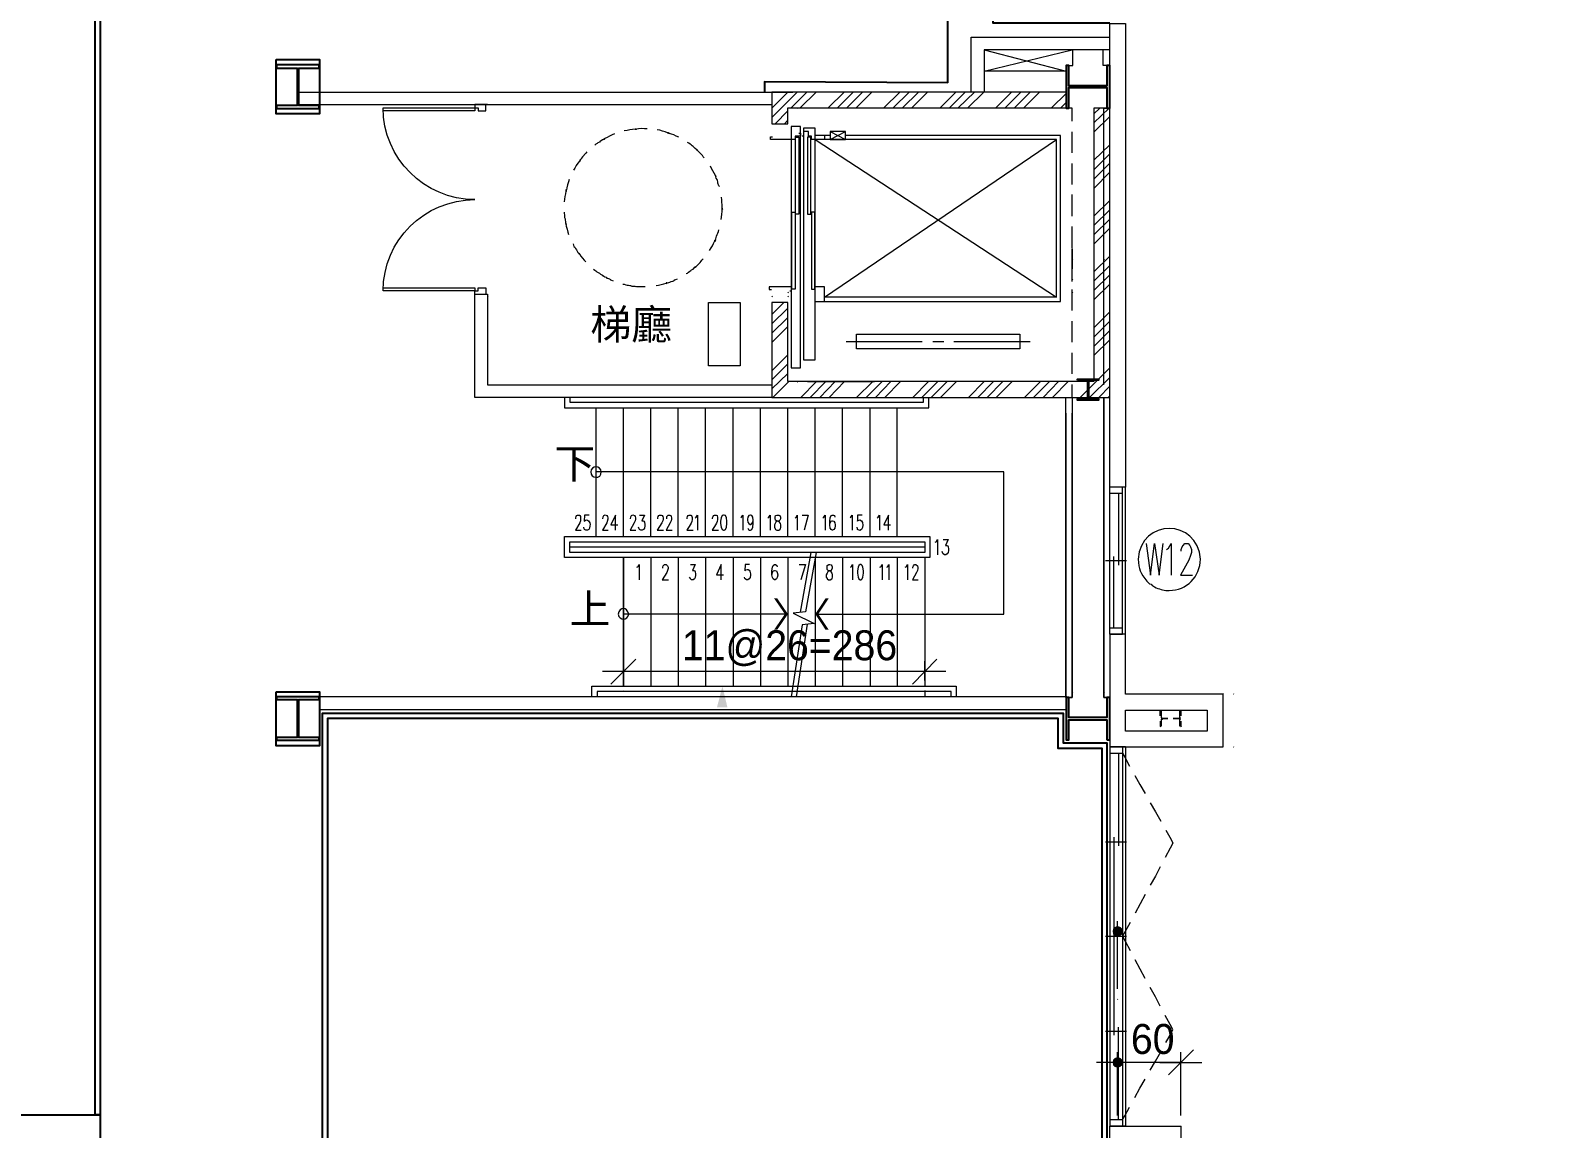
# Model space of a CAD drawing. Header units: millimetres. Extents: x 0 to 31017, y 0 to 21335.
# Drawn here: x 28636 to 30078, y 4123 to 5166 of the extents above; entities that cross this region are included whole.
import ezdxf
from ezdxf import colors
from ezdxf.entities.mleader import LeaderData, LeaderLine
from ezdxf.enums import TextEntityAlignment as Align
from ezdxf.math import Vec2, Vec3

# ---------------------------------------------------------------- set-up
doc = ezdxf.new("R2010")
doc.units = ezdxf.units.MM
for name, color, linetype in [('PDF_單色填滿', 7, 'Continuous'), ('PDF_幾何圖形', 7, 'Continuous'), ('PDF_文字', 7, 'Continuous')]:
    doc.layers.add(name, color=color, linetype=linetype)
doc.styles.add('PDF PMingLiU', font='')
doc.styles.get("Standard").update_dxf_attribs({"font": 'arial.ttf'})
doc.styles.get('PDF PMingLiU').set_extended_font_data('PMingLiU')

# ---------------------------------------------------------------- blocks, each defined once
blk = doc.blocks.new('3F庫板圖灰底')
at = {"color": 8}
for points in [[(102941.2, -9024.4), (102946.2, -9024.4), (102946.2, -10564.9), (102941.2, -10564.9)], [(103157.2, -11405.8), (103157.2, -10812.4), (103157.2, -10812.4), (103157.2, -10764.9), (103157.2, -10764.9), (103157.2, -10212.2), (103157.2, -10212.2), (103157.2, -10183.4), (103860.2, -10183.4), (103860.2, -10211.8), (103901.7, -10211.8), (103901.7, -10765.4), (103860.2, -10765.4), (103860.2, -10812), (103901.7, -10812), (103901.7, -11365.1), (103860.2, -11365.1), (103860.2, -11405.8)], [(103162.2, -11400.8), (103162.2, -10817.4), (103162.2, -10817.4), (103162.2, -10759.9), (103162.2, -10759.9), (103162.2, -10217.2), (103162.2, -10217.2), (103162.2, -10188.4), (103855.2, -10188.4), (103855.2, -10216.8), (103896.7, -10216.8), (103896.7, -10760.4), (103855.2, -10760.4), (103855.2, -10817), (103896.7, -10817), (103896.7, -11360.1), (103855.2, -11360.1), (103855.2, -11400.8)], [(101825.8, -10564.9), (102946.2, -10564.9), (102946.2, -11081.4), (101825.8, -11081.4)]]:
    blk.add_lwpolyline(points, close=True, dxfattribs=at)
blk = doc.blocks.new('3F建築底圖')
at = {"color": 1}
for points in [[(2871.8, -1731.4), (2871.8, -1652.4), (2914.8, -1652.3), (2914.8, -1674.3), (3025.8, -1674.3)], [(2871.8, -1731.4), (2697.8, -1730.4), (2697.8, -1740.3)]]:
    blk.add_lwpolyline(points, dxfattribs=at)
for points in [[(2234.6, -1709.4), (2275.6, -1709.4), (2275.6, -1760.9), (2234.6, -1760.9)], [(2234.6, -2309.6), (2275.6, -2309.6), (2275.6, -2361.1), (2234.6, -2361.1)]]:
    blk.add_lwpolyline(points, close=True)
at = {"layer": 'PDF_單色填滿', "lineweight": 13, "transparency": 33554559}
for points in [[(2710.1, -2221.1), (2707.1, -2221.1), (2720.2, -2235.9), (2717.3, -2235.9)], [(2755.8, -2221.1), (2758.8, -2221.1), (2746.1, -2235.9), (2749, -2235.9)], [(2720.2, -2235.9), (2717.3, -2235.9), (2710.1, -2250.7), (2707.1, -2250.7)], [(2746.1, -2235.9), (2749, -2235.9), (2755.8, -2250.7), (2758.8, -2250.7)]]:
    blk.add_solid(points, dxfattribs=at)
at = {"layer": 'PDF_單色填滿', "lineweight": 9, "transparency": 33554559}
for points in [[(2662.7, -2324.3), (2658, -2304.4), (2652.9, -2324.3)], [(3028.8, -2534.7), (3028.4, -2537.2), (3033, -2537.2)], [(3028.4, -2537.2), (3028.8, -2539.8), (3033, -2537.2)], [(3030.5, -2533), (3028.8, -2534.7), (3033, -2537.2)], [(3028.8, -2539.8), (3030.5, -2541.5), (3033, -2537.2)], [(3033, -2532.1), (3030.5, -2533), (3033, -2537.2)], [(3030.5, -2541.5), (3033, -2542.3), (3033, -2537.2)], [(3035.6, -2533), (3033, -2532.1), (3033, -2537.2)], [(3037.7, -2534.7), (3035.6, -2533), (3033, -2537.2)], [(3038.1, -2537.2), (3037.7, -2534.7), (3033, -2537.2)], [(3033, -2542.3), (3035.6, -2541.5), (3033, -2537.2)], [(3035.6, -2541.5), (3037.7, -2539.8), (3033, -2537.2)], [(3037.7, -2539.8), (3038.1, -2537.2), (3033, -2537.2)], [(3028.8, -2659.1), (3028.4, -2661.7), (3033, -2661.7)], [(3028.4, -2661.7), (3028.8, -2664.2), (3033, -2661.7)], [(3030.5, -2657.4), (3028.8, -2659.1), (3033, -2661.7)], [(3028.8, -2664.2), (3030.5, -2665.9), (3033, -2661.7)], [(3033, -2656.6), (3030.5, -2657.4), (3033, -2661.7)], [(3030.5, -2665.9), (3033, -2666.7), (3033, -2661.7)], [(3035.6, -2657.4), (3033, -2656.6), (3033, -2661.7)], [(3037.7, -2659.1), (3035.6, -2657.4), (3033, -2661.7)], [(3038.1, -2661.7), (3037.7, -2659.1), (3033, -2661.7)], [(3033, -2666.7), (3035.6, -2665.9), (3033, -2661.7)], [(3035.6, -2665.9), (3037.7, -2664.2), (3033, -2661.7)], [(3037.7, -2664.2), (3038.1, -2661.7), (3033, -2661.7)]]:
    blk.add_solid(points, dxfattribs=at)
at = {"layer": 'PDF_幾何圖形', "lineweight": 20}
for points in [[(3040.6, -1675.1), (3040.6, -2115.3), (3025.8, -2115.3), (3025.8, -1675.1)], [(2705, -1770.3), (2720.2, -1770.3), (2720.2, -1755.1), (2984.3, -1755.1), (2984.3, -1740.3), (2705, -1740.3)], [(2705, -1940), (2705, -2030.2), (3025.8, -2030.2), (3025.8, -1755.5), (3010.6, -1755.5), (3010.6, -2014.9), (2720.2, -2014.9), (2720.2, -1940)], [(3025.8, -2722.2), (3093.1, -2722.2), (3093.1, -2751.8), (3040.6, -2751.8), (3040.6, -3004.9), (3093.1, -3004.9), (3093.1, -3035), (3025.8, -3035)]]:
    blk.add_lwpolyline(points, close=True, dxfattribs=at)
for points in [[(2894.2, -1740.3), (2894.2, -1688.2), (3025.8, -1688.2)], [(3025.8, -1700.1), (2906.5, -1700.1), (2906.5, -1740.3)], [(2255.9, -1740.3), (2724.9, -1740.3)], [(2255.9, -1752.1), (2705, -1752.1)], [(2435, -1752.1), (2423.1, -1752.1)], [(3010.6, -2014.9), (2720.2, -2014.9), (2720.2, -1940), (2705, -1940), (2705, -2030.2), (2423.1, -2030.2), (2423.1, -1932), (2435, -1932), (2435, -2018.3), (2705, -2018.3)], [(3025.8, -2254.9), (3025.8, -2362), (3133.3, -2362), (3133.3, -2312.1), (3040.6, -2312.1), (3040.6, -2254.9), (3025.8, -2254.9), (3037.7, -2254.9)], [(2984.8, -2314.6), (2275.4, -2314.6), (2275.4, -2326.5), (2984.3, -2326.5)], [(3040.6, -2362), (3025.8, -2362)], [(3040.6, -2722.2), (3025.8, -2722.2)]]:
    blk.add_lwpolyline(points, dxfattribs=at)
at = {"layer": 'PDF_幾何圖形', "lineweight": 0}
for points in [[(2906.5, -1700.1), (2984.3, -1720.4)], [(2906.5, -1720.4), (2989.8, -1700.1)], [(2705, -1755.5), (2720.2, -1740.3)], [(2705, -1764.4), (2729.1, -1740.3)], [(2723.2, -1755.1), (2738, -1740.3)], [(2731.7, -1755.1), (2746.9, -1740.3)], [(2758.3, -1755.1), (2773.6, -1740.3)], [(2767.2, -1755.1), (2782, -1740.3)], [(2776.1, -1755.1), (2790.9, -1740.3)], [(2785, -1755.1), (2799.8, -1740.3)], [(2811.2, -1755.1), (2826.5, -1740.3)], [(2820.1, -1755.1), (2835.4, -1740.3)], [(2829, -1755.1), (2844.2, -1740.3)], [(2837.9, -1755.1), (2852.7, -1740.3)], [(2864.6, -1755.1), (2879.4, -1740.3)], [(2873.5, -1755.1), (2888.3, -1740.3)], [(2881.9, -1755.1), (2897.2, -1740.3)], [(2890.8, -1755.1), (2906, -1740.3)], [(2917.5, -1755.1), (2932.3, -1740.3)], [(2926.4, -1755.1), (2941.2, -1740.3)], [(2935.2, -1755.1), (2950.1, -1740.3)], [(2944.1, -1755.1), (2958.9, -1740.3)], [(2970.4, -1755.1), (2984.3, -1741.5)], [(2708, -1770.3), (2720.2, -1758)], [(2729.1, -1755.1), (2729.6, -1755.5)], [(2979.3, -1755.1), (2984.3, -1750)], [(3010.6, -1761), (3016.1, -1755.5)], [(3010.6, -1769.5), (3025, -1755.5)], [(2716.9, -1770.3), (2720.2, -1766.9)], [(3010.6, -1778.4), (3025.8, -1763.5)], [(2545.4, -1785.1), (2544.2, -1785.6), (2542.9, -1786.4), (2542.1, -1786.8), (2541.2, -1787.7), (2539.9, -1788.5), (2539.1, -1788.9), (2537.8, -1789.8), (2537, -1790.6)], [(2546.3, -1784.3), (2545.9, -1784.7), (2546.3, -1785.1), (2545.9, -1784.7), (2545.4, -1784.7), (2545.4, -1785.1), (2545.9, -1785.6)], [(2575.9, -1775.4), (2575.5, -1775.4), (2575.9, -1775.8)], [(2576.3, -1775.8), (2575.9, -1775.4), (2576.3, -1775.4), (2576.8, -1775.8)], [(2606.8, -1778.8), (2606.4, -1778.8), (2606.8, -1779.2), (2606.4, -1778.8), (2606, -1778.8), (2606.4, -1779.2)], [(2607.2, -1779.2), (2606.8, -1778.8), (2607.2, -1779.2)], [(2730.4, -1779.2), (2732.1, -1779.2), (2732.1, -1782.2), (2727, -1782.2), (2727, -1785.1), (2703.7, -1785.1), (2703.7, -1782.6), (2705.4, -1782.6)], [(2754.9, -1781.3), (2754.9, -1785.1), (2742.7, -1785.1), (2742.7, -1782.2), (2739.7, -1782.2), (2739.7, -1777.5), (2735.1, -1777.5), (2735.1, -1782.2), (2733.8, -1782.2)], [(2746.1, -1939.2), (2978.8, -1939.2), (2978.8, -1781.3), (2774.8, -1781.3)], [(2760.4, -1781.3), (2746.1, -1781.3)], [(2746.1, -1785.1), (2975, -1935), (2975, -1785.1), (2754.9, -1785.1)], [(2975, -1935), (2754.9, -1935), (2975, -1785.1)], [(2760.4, -1777.5), (2774.8, -1785.1)], [(2760.4, -1785.1), (2774.8, -1777.5)], [(2529.4, -1797), (2528.5, -1798.2), (2525.1, -1801.6), (2524.3, -1802.9), (2523.9, -1803.8), (2523, -1804.6), (2523, -1805), (2522.6, -1805), (2523, -1805.4)], [(2633.1, -1794.4), (2633.5, -1794.9)], [(2633.9, -1794.9), (2633.5, -1794.9), (2633.9, -1795.3)], [(2640.7, -1802.5), (2639.8, -1801.6), (2639, -1800.4), (2633.9, -1795.3), (2633.9, -1794.9), (2634.3, -1795.3)], [(3010.6, -1805), (3025.8, -1790.2)], [(3010.6, -1813.9), (3025.8, -1798.7)], [(2522.6, -1805.4), (2522.2, -1805.4), (2522.2, -1805.9), (2522.6, -1806.3)], [(2522.6, -1805), (2522.6, -1805.4), (2523, -1805.9)], [(3010.6, -1822.8), (3025.8, -1807.6)], [(3010.6, -1831.7), (3025.8, -1816.4)], [(2651.3, -1819.8), (2651.3, -1819.4), (2651.7, -1819.8)], [(2651.7, -1820.3), (2651.3, -1819.8), (2651.7, -1820.3)], [(2651.7, -1820.7), (2651.7, -1820.3), (2652.1, -1820.7), (2651.7, -1820.3)], [(2655.1, -1830), (2654.6, -1829.1), (2653.8, -1826.6), (2653.8, -1825.3), (2653.4, -1824.1), (2652.9, -1823.2), (2652.1, -1821.9), (2651.7, -1820.7), (2652.1, -1821.1)], [(2509.9, -1833), (2509.5, -1833), (2509.5, -1833.4), (2509.9, -1833.8)], [(2509.5, -1833.4), (2509.5, -1833.8), (2509.9, -1834.2)], [(2509.5, -1833.8), (2509.5, -1834.2), (2509.9, -1834.6), (2509.5, -1834.2)], [(3010.6, -1857.9), (3025.8, -1843.1)], [(2507.8, -1854.1), (2507.8, -1855.4), (2508.2, -1856.7), (2508.2, -1859.2), (2508.6, -1860.5), (2508.6, -1861.7), (2509, -1863), (2509, -1864.3), (2509.5, -1864.7)], [(2657.6, -1850.7), (2657.6, -1850.3), (2658, -1850.7), (2657.6, -1850.3), (2657.6, -1849.9)], [(2658, -1851.2), (2657.6, -1850.7), (2657.6, -1851.2), (2658, -1851.6)], [(3010.6, -1866.8), (3025.8, -1852)], [(3010.6, -1875.7), (3025.8, -1860.9)], [(2509, -1864.3), (2509, -1864.7), (2509.5, -1865.1), (2509, -1864.7), (2509.9, -1865.5)], [(2509.5, -1865.1), (2509.5, -1865.5), (2509.9, -1866)], [(3010.6, -1884.6), (3025.8, -1869.4)], [(2516.2, -1884.2), (2517.1, -1886.7), (2517.9, -1887.6), (2518.4, -1888.8)], [(2650.8, -1881.2), (2650.8, -1880.8), (2651.3, -1880.8), (2651.7, -1881.2)], [(2650.8, -1881.6), (2650.8, -1881.2), (2651.3, -1881.6)], [(2651.3, -1880.8), (2651.3, -1880.4), (2651.7, -1879.5), (2652.5, -1877)], [(2521.7, -1893.5), (2521.7, -1893.9), (2522.2, -1893.9), (2522.6, -1894.3)], [(2632.6, -1905.8), (2633.1, -1905.8), (2635.6, -1903.2)], [(2989.8, -1899), (2990.3, -1899.4)], [(3010.6, -1910.8), (3025.8, -1896)], [(3019.9, -1899), (3020.3, -1899.4)], [(2544.6, -1914.6), (2545, -1914.6), (2545.4, -1915.1)], [(2545, -1914.6), (2545.4, -1915.1), (2546.3, -1915.5), (2547.6, -1915.9), (2548.4, -1916.8)], [(2623.7, -1912.5), (2625, -1912.1), (2625.9, -1911.3), (2627.1, -1910.4), (2628, -1909.6), (2628.8, -1909.1), (2630.1, -1908.3), (2631.8, -1906.6), (2632.2, -1907)], [(2631.8, -1906.6), (2632.2, -1906.2), (2632.6, -1906.6), (2632.2, -1906.2), (2632.6, -1906.2), (2632.6, -1905.8), (2633.1, -1906.2)], [(2989.8, -1918), (2990.3, -1918.4)], [(3010.6, -1919.7), (3025.8, -1904.9)], [(3010.6, -1928.6), (3025.8, -1913.8)], [(3019.9, -1918), (3020.3, -1918.4)], [(2563.6, -1922.7), (2564.9, -1922.7), (2566.2, -1923.1), (2567.5, -1923.5), (2568.7, -1923.5), (2570, -1924), (2570.8, -1924), (2572.1, -1924.4), (2573.8, -1924.4), (2574.2, -1924.8)], [(2573.8, -1924.4), (2574.2, -1924.4), (2574.6, -1924.8), (2574.2, -1924.4), (2574.6, -1924.4), (2575.1, -1924.8)], [(2574.6, -1924.4), (2575.1, -1924.4), (2576.3, -1924.8), (2578.5, -1924.8)], [(2605.5, -1921.8), (2605.1, -1921.4), (2604.7, -1921.4), (2604.7, -1921.8), (2605.1, -1922.3)], [(2605.1, -1921.4), (2605.5, -1921.4), (2606, -1921.8), (2605.5, -1921.4), (2606, -1921.4), (2607.2, -1921), (2608.1, -1920.6), (2609.4, -1920.1)], [(2721.9, -1929), (2723.6, -1929), (2723.6, -1925.2), (2702.5, -1925.2), (2702.5, -1927.8), (2704.6, -1927.8)], [(2720.2, -1930.3), (2720.7, -1930.7)], [(2754.9, -1939.2), (2754.9, -1925.2), (2746.1, -1925.2)], [(2989.8, -1930.3), (2990.3, -1930.7)], [(3010.6, -1937.5), (3025.8, -1922.7)], [(2435, -1934.1), (2435.4, -1934.5)], [(2705, -1951.5), (2716.4, -1940)], [(2705, -1960.3), (2720.2, -1945.5)], [(2720.2, -1934.1), (2720.7, -1934.5)], [(2705, -1969.2), (2720.2, -1954.4)], [(3010.6, -1964.2), (3025.8, -1948.9)], [(3010.6, -1973), (3025.8, -1957.8)], [(2705, -1978.1), (2720.2, -1962.9)], [(3010.6, -1981.9), (3025.8, -1966.7)], [(3010.6, -1990.4), (3025.8, -1975.6)], [(2705, -2004.8), (2720.2, -1989.6)], [(2847.6, -1977.3), (2775.3, -1977.3)], [(2868, -1977.3), (2857.8, -1977.3)], [(2950.1, -1977.3), (2877.7, -1977.3)], [(2705, -2013.3), (2720.2, -1998.4)], [(2997.5, -2030.2), (3025.8, -2002.2)], [(2705, -2022.1), (2720.2, -2007.3)], [(2705.9, -2030.2), (2721.1, -2014.9)], [(2729.1, -2014.9), (2729.6, -2015.4)], [(2732.5, -2030.2), (2747.3, -2014.9)], [(2741.4, -2030.2), (2756.2, -2014.9)], [(2750.3, -2030.2), (2765.1, -2014.9)], [(2759.2, -2030.2), (2774, -2014.9)], [(2785.4, -2030.2), (2800.7, -2014.9)], [(2792.2, -2014.9), (2792.6, -2015.4)], [(2794.3, -2030.2), (2809.5, -2014.9)], [(2803.2, -2030.2), (2818, -2014.9)], [(2812.1, -2030.2), (2826.9, -2014.9)], [(2838.7, -2030.2), (2853.6, -2014.9)], [(2847.2, -2030.2), (2862.4, -2014.9)], [(2856.1, -2030.2), (2871.3, -2014.9)], [(2865, -2030.2), (2880.2, -2014.9)], [(2891.7, -2030.2), (2906.5, -2014.9)], [(2900.5, -2030.2), (2915.4, -2014.9)], [(2909.4, -2030.2), (2924.2, -2014.9)], [(2917.9, -2030.2), (2933.1, -2014.9)], [(2944.6, -2030.2), (2959.8, -2014.9)], [(2953.4, -2030.2), (2968.3, -2014.9)], [(2962.3, -2030.2), (2977.1, -2014.9)], [(2971.2, -2030.2), (2986, -2014.9)], [(3006.4, -2030.2), (3025.8, -2011.1)], [(3015.2, -2030.2), (3025.8, -2019.6)], [(3024.1, -2030.2), (3025.8, -2028.5)], [(2518.8, -2145.3), (2518.8, -2144.5), (2519.2, -2143.2), (2519.6, -2142.3), (2520.5, -2141.9), (2522.2, -2141.9), (2522.6, -2142.3), (2523.4, -2143.2), (2523.4, -2147.4), (2522.6, -2149.1), (2518.4, -2156.3), (2523.9, -2156.3)], [(2531.5, -2141.9), (2527.2, -2141.9), (2526.8, -2147.8)], [(2548.4, -2142.3), (2548.8, -2143.2), (2549.3, -2144.5), (2549.3, -2145.7), (2548.4, -2149.1), (2544.2, -2156.3), (2549.7, -2156.3)], [(2556.4, -2156.3), (2556.4, -2141.9), (2552.2, -2151.2), (2558.6, -2151.2)], [(2574.6, -2142.3), (2575.1, -2143.2), (2575.5, -2144.5), (2575.5, -2145.7), (2575.1, -2147.4), (2574.2, -2149.1), (2570.4, -2156.3), (2575.9, -2156.3)], [(2579.3, -2141.9), (2584, -2141.9), (2581.4, -2147.4), (2582.7, -2147.4), (2583.5, -2147.8), (2584, -2148.7), (2584.4, -2150.8), (2584.4, -2152.1), (2584, -2154.2), (2583.1, -2155.5), (2581.8, -2156.3), (2580.6, -2156.3), (2579.3, -2155.5), (2578.9, -2155), (2578.5, -2153.3)], [(2596.7, -2145.3), (2596.7, -2144.5), (2597.1, -2143.2), (2597.5, -2142.3), (2598.3, -2141.9), (2600, -2141.9), (2600.9, -2142.3), (2601.3, -2143.2), (2601.7, -2144.5), (2601.7, -2145.7), (2601.3, -2147.4), (2600.5, -2149.1), (2596.2, -2156.3), (2602.2, -2156.3)], [(2605.1, -2145.3), (2605.1, -2143.2), (2606.4, -2141.9), (2608.1, -2141.9), (2608.9, -2142.3), (2609.4, -2143.2), (2609.8, -2144.5), (2609.8, -2145.7), (2609.4, -2147.4), (2608.5, -2149.1), (2604.7, -2156.3), (2610.2, -2156.3)], [(2624.6, -2145.3), (2624.6, -2144.5), (2625, -2143.2), (2625.4, -2142.3), (2626.3, -2141.9), (2628, -2141.9), (2628.8, -2142.3)], [(2632.2, -2144.5), (2633.1, -2144), (2634.3, -2141.9), (2634.3, -2156.3)], [(2648.7, -2145.3), (2648.7, -2144.5), (2649.1, -2143.2), (2649.6, -2142.3), (2650.4, -2141.9), (2652.1, -2141.9), (2652.9, -2142.3)], [(2675.4, -2144.5), (2676.2, -2144), (2677.5, -2141.9), (2677.5, -2156.3)], [(2682.1, -2154.2), (2682.6, -2155.5), (2683.8, -2156.3), (2684.7, -2156.3), (2686, -2155.5), (2686.8, -2153.3), (2687.2, -2150), (2687.2, -2146.6), (2686.8, -2144), (2686, -2142.3), (2684.7, -2141.9), (2684.3, -2141.9), (2683, -2142.3), (2682.1, -2144), (2681.7, -2145.7), (2681.7, -2146.6), (2682.1, -2148.7), (2683, -2150), (2684.3, -2150.8), (2684.7, -2150.8), (2686, -2150), (2686.8, -2148.7), (2687.2, -2146.6)], [(2701.2, -2144.5), (2702, -2144), (2703.3, -2141.9), (2703.3, -2156.3)], [(2727, -2144.5), (2727.9, -2144), (2729.1, -2141.9), (2729.1, -2156.3)], [(2733.8, -2141.9), (2739.3, -2141.9), (2735.5, -2156.3)], [(2753.3, -2144.5), (2754.1, -2144), (2755.4, -2141.9), (2755.4, -2156.3)], [(2760, -2151.2), (2760.4, -2149.1), (2761.3, -2147.8), (2762.1, -2147.4), (2762.6, -2147.4), (2763.8, -2147.8), (2764.7, -2149.1), (2765.1, -2151.2), (2765.1, -2152.1), (2764.7, -2154.2), (2763.8, -2155.5), (2762.6, -2156.3), (2762.1, -2156.3), (2761.3, -2155.5), (2760.4, -2154.2), (2760, -2151.2), (2760, -2147.8), (2760.4, -2144.5), (2761.3, -2142.3), (2762.1, -2141.9), (2763.4, -2141.9), (2764.3, -2142.3), (2764.7, -2144)], [(2779.1, -2144.5), (2779.9, -2144), (2781.2, -2141.9), (2781.2, -2156.3)], [(2790.5, -2141.9), (2786.3, -2141.9), (2786.3, -2147.8), (2786.3, -2147.4)], [(2804.9, -2144.5), (2805.7, -2144), (2807, -2141.9), (2807, -2156.3)], [(2815.5, -2156.3), (2815.5, -2141.9), (2811.2, -2151.2), (2817.6, -2151.2)], [(2532.3, -2152.1), (2531.9, -2154.2), (2531.1, -2155.5), (2529.8, -2156.3), (2528.5, -2156.3), (2527.2, -2155.5), (2526.8, -2155), (2526.4, -2153.3)], [(2624.2, -2156.3), (2630.1, -2156.3)], [(2648.3, -2156.3), (2654.2, -2156.3)], [(2786.3, -2155.5), (2786.3, -2155), (2785.8, -2153.3)], [(2859.9, -2167.7), (2860.8, -2167.3), (2862, -2165.2), (2862, -2179.6)], [(2867.5, -2165.2), (2872.2, -2165.2), (2869.6, -2170.7), (2870.9, -2170.7), (2871.8, -2171.1), (2872.2, -2172), (2872.6, -2174.1), (2872.6, -2175.4), (2872.2, -2177.5), (2871.3, -2178.7), (2870.1, -2179.6), (2868.8, -2179.6), (2867.5, -2178.7), (2867.1, -2178.3), (2866.7, -2176.6)], [(2576.8, -2191.4), (2577.6, -2191), (2578.9, -2188.9), (2578.9, -2203.3)], [(2601.3, -2192.3), (2601.3, -2191.4), (2601.7, -2190.2), (2603, -2188.9), (2604.7, -2188.9), (2606, -2190.2), (2606.4, -2191.4), (2606.4, -2192.7), (2606, -2194.4), (2605.1, -2196.5), (2600.9, -2203.3), (2606.8, -2203.3)], [(2627.6, -2188.9), (2632.2, -2188.9), (2629.7, -2194.4), (2630.9, -2194.4), (2631.8, -2194.8), (2632.2, -2195.7), (2632.6, -2197.8), (2632.6, -2199.1), (2632.2, -2201.2), (2631.4, -2202.4), (2630.1, -2203.3), (2628.8, -2203.3), (2627.6, -2202.4), (2627.6, -2202), (2626.7, -2200.7)], [(2656.8, -2203.3), (2656.8, -2188.9), (2652.5, -2198.6), (2658.9, -2198.6)], [(2683.8, -2188.9), (2679.6, -2188.9), (2679.2, -2194.8)], [(2705, -2198.6), (2705.4, -2196.5), (2706.3, -2194.8), (2707.5, -2194.4), (2708, -2194.4), (2709.2, -2194.8), (2710.1, -2196.5), (2710.5, -2198.6), (2710.5, -2199.1), (2710.1, -2201.2), (2709.2, -2202.4), (2708, -2203.3), (2707.5, -2203.3), (2706.3, -2202.4), (2705.4, -2201.2), (2705, -2198.6), (2705, -2194.8), (2705.4, -2191.4), (2706.3, -2189.7), (2707.5, -2188.9), (2708.4, -2188.9), (2709.7, -2189.7), (2710.1, -2191)], [(2730.8, -2188.9), (2736.7, -2188.9), (2732.5, -2203.3)], [(2760.9, -2194.4), (2759.2, -2194.8), (2757.9, -2195.7), (2757.5, -2196.9), (2756.6, -2198.6), (2756.6, -2200.7), (2757.5, -2202), (2757.5, -2202.4), (2758.8, -2203.3), (2760.4, -2203.3), (2761.7, -2202.4), (2762.1, -2202), (2762.6, -2200.7), (2762.6, -2198.6), (2762.1, -2196.9), (2761.3, -2195.7), (2760, -2194.8), (2758.3, -2194.4), (2757.5, -2193.6), (2757.5, -2189.7)], [(2779.5, -2191.4), (2780.3, -2191), (2781.6, -2188.9), (2781.6, -2203.3)], [(2807.4, -2191.4), (2808.3, -2191), (2809.5, -2188.9), (2809.5, -2203.3)], [(2814.2, -2191.4), (2814.6, -2191), (2815.9, -2188.9), (2815.9, -2203.3)], [(2831.6, -2191.4), (2832.4, -2191), (2833.7, -2188.9), (2833.7, -2203.3)], [(2838.7, -2192.3), (2838.7, -2191.4), (2839.2, -2190.2), (2840.4, -2188.9), (2841.7, -2188.9), (2843, -2190.2), (2843.4, -2191.4), (2843.4, -2192.7), (2843, -2194.4), (2842.1, -2196.5), (2838.3, -2203.3), (2843.8, -2203.3)], [(2684.7, -2199.1), (2684.3, -2201.2), (2683.4, -2202.4), (2682.1, -2203.3), (2680.9, -2203.3), (2679.6, -2202.4), (2679.2, -2202), (2678.8, -2200.7)], [(2564.1, -2290.5), (2564.5, -2290.9)], [(2850.2, -2290.5), (2850.6, -2290.9)], [(3019.9, -2290.5), (3020.3, -2290.9)], [(2564.1, -2308.7), (2564.5, -2309.1)], [(2989.8, -2308.7), (2990.3, -2309.1)], [(2989.8, -2309.5), (2990.3, -2309.9)], [(3019.9, -2309.5), (3020.3, -2309.9)], [(3133.3, -2311.6), (3133.7, -2312.1)], [(3143.1, -2311.6), (3143.5, -2312.1)], [(3073.6, -2332.4), (3073.6, -2327.7), (3074.1, -2328.1)], [(3073.6, -2327.7), (3074.5, -2327.7), (3074.5, -2334.5), (3074.9, -2334.9), (3080.8, -2334.9)], [(3074.5, -2335.8), (3074.5, -2342.5), (3073.6, -2342.5)], [(3074.5, -2334.5), (3074.9, -2334.5), (3075.3, -2334.9), (3074.9, -2334.5), (3075.3, -2334.9)], [(3074.9, -2335.8), (3074.5, -2335.8), (3074.9, -2336.2)], [(3074.9, -2334.5), (3074.9, -2334.9), (3075.3, -2335.3)], [(3080.8, -2335.3), (3074.9, -2335.3), (3075.3, -2335.8), (3074.9, -2335.3), (3075.3, -2335.8)], [(3074.9, -2335.3), (3074.9, -2335.8), (3075.3, -2336.2)], [(3085.9, -2334.9), (3091.8, -2334.9), (3092.3, -2335.3), (3091.8, -2334.9), (3091.8, -2334.5), (3092.3, -2334.5), (3092.7, -2334.9), (3092.3, -2334.5), (3092.7, -2334.9), (3092.3, -2334.5), (3092.3, -2327.7), (3093.1, -2327.7), (3093.5, -2328.1)], [(3091.8, -2335.3), (3085.9, -2335.3)], [(3093.1, -2342.5), (3092.3, -2342.5), (3092.3, -2335.8), (3092.7, -2336.2), (3092.3, -2335.8), (3092.7, -2336.2)], [(3093.1, -2327.7), (3093.1, -2332.4)], [(3073.6, -2337.5), (3073.6, -2342.5), (3074.1, -2343)], [(3093.1, -2337.5), (3093.1, -2342.5), (3093.5, -2343)], [(3037.7, -2367.9), (3039.8, -2371.7), (3044.4, -2380.2)], [(3049.5, -2389.1), (3054.2, -2397.6), (3059.3, -2406.4)], [(3063.9, -2415.3), (3069, -2423.8), (3074.1, -2432.7)], [(3078.7, -2441.1), (3083.8, -2450), (3085.5, -2453.4), (3083, -2458.1), (3078.3, -2467)], [(3073.6, -2475.9), (3069, -2484.7), (3063.9, -2493.2)], [(3059.3, -2502.1), (3049.9, -2519.9)], [(3033, -2537.2), (3033.4, -2537.6)], [(3044.9, -2528.8), (3040.2, -2537.2), (3037.7, -2541.9), (3040.2, -2546.5), (3044.9, -2555.4)], [(3059.3, -2582.1), (3049.9, -2564.3)], [(3073.6, -2608.3), (3069, -2599.4), (3063.9, -2590.6)], [(3033, -2601.6), (3033.4, -2602)], [(3078.7, -2642.6), (3083.8, -2634.1), (3085.5, -2630.3), (3083, -2625.7), (3078.3, -2617.2)], [(3063.9, -2668.9), (3069, -2660.4), (3074.1, -2651.5)], [(3033, -2661.7), (3033.4, -2662.1)], [(3049.5, -2695.1), (3054.2, -2686.2), (3059.3, -2677.7)], [(3037.7, -2715.8), (3039.8, -2712.4), (3044.4, -2704)], [(3033, -2722.2), (3033.4, -2722.6)], [(3093.1, -2722.2), (3093.5, -2722.6)]]:
    blk.add_lwpolyline(points, dxfattribs=at)
at = {"layer": 'PDF_幾何圖形', "lineweight": 5}
for points in [[(2986.9, -1714.9), (2990.7, -1714.9), (2990.7, -1700.5)], [(3022.9, -1714.9), (3019.5, -1714.9), (3019.5, -1700.5)], [(2984.3, -1720.4), (2906.5, -1720.4)], [(2423.1, -1752.1), (2423.1, -1755.1), (2426.1, -1755.1), (2426.1, -1758), (2433.3, -1758), (2433.3, -1752.1)], [(2989.8, -1767.8), (2989.8, -1755.5), (2986.9, -1755.5)], [(3019.9, -2018.3), (3019.9, -1755.5), (3022.9, -1755.5)], [(2989.8, -1797.8), (2989.8, -1777.9)], [(2989.8, -1827.9), (2989.8, -1808)], [(2989.8, -1857.9), (2989.8, -1837.6)], [(2989.8, -1888), (2989.8, -1867.7)], [(2989.8, -1917.6), (2989.8, -1897.7)], [(2423.1, -1932), (2423.1, -1929), (2426.1, -1929), (2426.1, -1926.1), (2433.3, -1926.1), (2433.3, -1932)], [(2989.8, -1947.7), (2989.8, -1927.8)], [(2989.8, -1977.7), (2989.8, -1957.8)], [(2989.8, -2007.8), (2989.8, -1987.9)], [(2989.8, -2030.2), (2989.8, -2017.9)], [(3022.9, -2315), (3019.9, -2315), (3019.9, -2030.2), (3019.9, -2315), (3022.9, -2315), (3019.9, -2315), (3019.9, -2031.5)], [(3019.9, -2070), (3019.9, -2045)], [(3019.9, -2100), (3019.9, -2080.1)], [(3019.9, -2130.1), (3019.9, -2110.2)], [(3025.8, -2254.9), (3025.8, -2115.3)], [(3037.7, -2254.9), (3037.7, -2115.3)], [(3040.6, -2254.9), (3040.6, -2115.3)], [(3025.8, -2121.2), (3037.7, -2121.2)], [(3033.9, -2121.2), (3033.9, -2189.3)], [(3019.9, -2160.1), (3019.9, -2139.8)], [(3019.9, -2190.2), (3019.9, -2169.9)], [(3021.6, -2185.1), (3041.5, -2185.1)], [(3029.6, -2249), (3029.6, -2181.3)], [(3019.9, -2219.8), (3019.9, -2199.9)], [(3060.9, -2204.6), (3063.5, -2207.1), (3064.8, -2207.5)], [(3019.9, -2249.8), (3019.9, -2230)], [(3025.8, -2249), (3037.7, -2249)], [(3019.9, -2279.9), (3019.9, -2260)], [(3019.9, -2315), (3019.9, -2290.1)], [(3025.8, -2362), (3025.8, -2722.2)], [(3037.7, -2362), (3037.7, -2722.2)], [(3040.6, -2362), (3040.6, -2722.2)], [(3025.8, -2367.9), (3037.7, -2367.9)], [(3033.9, -2367.9), (3033.9, -2456)], [(3021.6, -2452.2), (3041.5, -2452.2)], [(3029.6, -2447.9), (3029.6, -2635.8)], [(3021.6, -2541.9), (3041.5, -2541.9)], [(3021.6, -2632), (3041.5, -2632)], [(3033.9, -2715.8), (3033.9, -2628.2)], [(3025.8, -2715.8), (3037.7, -2715.8)]]:
    blk.add_lwpolyline(points, dxfattribs=at)
at = {"layer": 'PDF_幾何圖形', "lineweight": 25}
for points in [[(2234.8, -1753), (2234.8, -1755.9), (2275.4, -1755.9), (2275.4, -1753), (2255.9, -1753), (2255.9, -1717.4), (2275.4, -1717.4), (2275.4, -1714.4), (2234.8, -1714.4), (2234.8, -1717.4), (2254.3, -1717.4), (2254.3, -1753)], [(3022.9, -1755.5), (3025.8, -1755.5), (3025.8, -1714.9), (3022.9, -1714.9), (3022.9, -1734.3), (2986.9, -1734.3), (2986.9, -1714.9), (2984.3, -1714.9), (2984.3, -1755.5), (2986.9, -1755.5), (2986.9, -1736), (3022.9, -1736)], [(2994.9, -2013.7), (2994.9, -2012.8), (3014.8, -2012.8), (3014.8, -2013.7), (3005.5, -2013.7), (3005.5, -2031.5), (3014.8, -2031.5), (3014.8, -2032.7), (2994.9, -2032.7), (2994.9, -2031.5), (3004.7, -2031.5), (3004.7, -2013.7)], [(2234.8, -2353.1), (2234.8, -2355.7), (2275.4, -2355.7), (2275.4, -2353.1), (2255.9, -2353.1), (2255.9, -2317.1), (2275.4, -2317.1), (2275.4, -2314.6), (2234.8, -2314.6), (2234.8, -2317.1), (2254.3, -2317.1), (2254.3, -2353.1)], [(3022.9, -2355.2), (3025.8, -2355.2), (3025.8, -2315), (3022.9, -2315), (3022.9, -2334.1), (2986.9, -2334.1), (2986.9, -2315), (2984.3, -2315), (2984.3, -2355.2), (2986.9, -2355.2), (2986.9, -2336.2), (3022.9, -2336.2)]]:
    blk.add_lwpolyline(points, close=True, dxfattribs=at)
at = {"layer": 'PDF_幾何圖形', "lineweight": 0}
for points in [[(2705, -1770.3), (2720.2, -1770.3), (2720.2, -1755.1), (2984.3, -1755.1), (2984.3, -1740.3), (2705, -1740.3)], [(2705, -1940), (2705, -2030.2), (3025.8, -2030.2), (3025.8, -1755.5), (3010.6, -1755.5), (3010.6, -2014.9), (2720.2, -2014.9), (2720.2, -1940)], [(2732.1, -2002.2), (2732.1, -1772.9), (2723.2, -1772.9), (2723.2, -2002.2)], [(2746.1, -1994.6), (2746.1, -1774.5), (2735.1, -1774.5), (2735.1, -1994.6)], [(2546.7, -1784.7), (2546.3, -1784.3)], [(2727.4, -1856.2), (2727.4, -1783), (2730.4, -1783), (2730.4, -1856.2)], [(2741.8, -1856.2), (2741.8, -1783), (2738.9, -1783), (2738.9, -1856.2)], [(2774.8, -1785.1), (2774.8, -1777.5), (2760.4, -1777.5), (2760.4, -1785.1)], [(2633.5, -1794.9), (2633.5, -1794.4), (2633.1, -1794.4)], [(2724, -1927.3), (2724, -1854.1), (2727, -1854.1), (2727, -1927.3)], [(2745.6, -1927.3), (2745.6, -1854.1), (2742.7, -1854.1), (2742.7, -1927.3)], [(2651.3, -1882), (2650.8, -1881.6)], [(2522.2, -1893.9), (2521.3, -1893.1), (2521.7, -1893.5)], [(2545, -1915.1), (2544.6, -1914.6), (2544.2, -1914.2), (2544.6, -1914.6)], [(2705.4, -1934.5), (2705, -1934.1)], [(2940.3, -1970.1), (2940.3, -1984.1), (2785.4, -1984.1), (2785.4, -1970.1)], [(2658.9, -2156.3), (2659.7, -2156.3), (2661, -2155.5), (2661.8, -2153.3), (2662.3, -2150), (2662.3, -2147.8), (2661.8, -2144.5), (2661, -2142.3), (2659.7, -2141.9), (2658.9, -2141.9), (2657.6, -2142.3), (2656.8, -2144.5), (2656.3, -2147.8), (2656.3, -2150), (2656.8, -2153.3), (2657.6, -2155.5)], [(2709.7, -2156.3), (2711.4, -2156.3), (2712.6, -2155.5), (2713, -2155), (2713.5, -2153.3), (2713.5, -2151.2), (2713, -2150), (2712.2, -2148.7), (2710.9, -2147.8), (2709.2, -2147.4), (2708.4, -2146.6), (2708, -2145.3), (2708, -2144), (2708.4, -2142.3), (2709.7, -2141.9), (2711.4, -2141.9), (2712.6, -2142.3), (2713, -2144), (2713, -2145.3), (2712.6, -2146.6), (2711.8, -2147.4), (2710.1, -2147.8), (2708.8, -2148.7), (2708, -2150), (2707.5, -2151.2), (2707.5, -2153.3), (2708, -2155), (2708.4, -2155.5)], [(2788.8, -2203.3), (2789.7, -2203.3), (2790.5, -2202.4), (2791.3, -2200.7), (2791.8, -2196.9), (2791.8, -2194.8), (2791.3, -2191.4), (2790.5, -2189.7), (2789.7, -2188.9), (2788.8, -2188.9), (2787.5, -2189.7), (2786.7, -2191.4), (2786.3, -2194.8), (2786.3, -2196.9), (2786.7, -2200.7), (2787.5, -2202.4)], [(2850.6, -2309.1), (2850.2, -2308.7)], [(3040.6, -2347.2), (3040.6, -2327.3), (3118.1, -2327.3), (3118.1, -2347.2)], [(3092.3, -2335.8), (3092.3, -2335.3), (3091.8, -2335.3)], [(3092.3, -2335.8), (3091.8, -2335.3)], [(3143.5, -2362.4), (3143.1, -2362)]]:
    blk.add_lwpolyline(points, close=True, dxfattribs=at)
at = {"layer": 'PDF_幾何圖形', "lineweight": 5}
blk.add_lwpolyline([(2335.9, -1926.1), (2423.1, -1926.1), (2423.1, -1929), (2335.9, -1929, -0.41305), (2423.1, -1842.3, -0.412499), (2335.9, -1755.1), (2423.1, -1755.1), (2423.1, -1758), (2335.9, -1758)], format="xyb", dxfattribs=at)
at = {"layer": 'PDF_幾何圖形', "lineweight": 9}
for points in [[(2738.9, -1755.1), (2802.3, -1755.1)], [(2989.8, -1920.1), (2989.8, -1888.8), (2989.8, -1907.9)], [(3019.9, -1907.9), (3019.9, -1888.8)], [(2738.9, -2014.9), (2802.3, -2014.9)], [(2552.2, -2302.3), (2575.9, -2278.6)], [(2870.1, -2290.5), (2850.2, -2290.5), (2564.1, -2290.5), (2544.2, -2290.5)], [(2564.1, -2298.9), (2564.1, -2280.7)], [(2989.8, -2299.4), (2989.8, -2280.7), (2989.8, -2298.9)], [(3019.9, -2299.4), (3019.9, -2280.7)], [(3033, -2591.8), (3033, -2527.5)], [(3033, -2712), (3033, -2651.9)], [(3081.3, -2673.5), (3105, -2649.8)], [(3093.1, -2712), (3093.1, -2651.9)], [(3053.3, -2661.7), (3033, -2661.7), (3013.1, -2661.7)], [(3093.1, -2661.7), (3033, -2661.7)], [(3073.2, -2661.7), (3093.1, -2661.7), (3113, -2661.7)]]:
    blk.add_lwpolyline(points, dxfattribs=at)
at = {"layer": 'PDF_幾何圖形', "lineweight": 0}
for points in [[(2575.5, -1775.4), (2575.1, -1775.4), (2575.5, -1775.8), (2575.1, -1775.4, 0.026028), (2564.9, -1777.1)], [(2616.5, -1783, 0.040281), (2607.2, -1779.2), (2607.7, -1779.6)]]:
    blk.add_lwpolyline(points, format="xyb", dxfattribs=at)
at = {"layer": 'PDF_幾何圖形', "lineweight": 5}
blk.add_lwpolyline([(2675, -1940), (2675, -2000.1), (2644.9, -2000.1), (2644.9, -1940)], close=True, dxfattribs=at)
at = {"layer": 'PDF_幾何圖形', "lineweight": 13}
for points in [[(2508.2, -2030.2), (2508.2, -2039.9), (2854, -2039.9), (2854, -2030.2)], [(2513.3, -2030.2), (2513.3, -2034.8), (2848.9, -2034.8), (2848.9, -2030.2)], [(2989.8, -2030.2), (2989.8, -2315), (2983.9, -2315), (2983.9, -2030.2)], [(2538.2, -2162.2), (2538.2, -2039.9)], [(2564.1, -2162.2), (2564.1, -2039.9)], [(2589.9, -2162.2), (2589.9, -2039.9)], [(2616.1, -2162.2), (2616.1, -2039.9)], [(2641.9, -2162.2), (2641.9, -2039.9)], [(2668.2, -2162.2), (2668.2, -2039.9)], [(2694, -2162.2), (2694, -2039.9)], [(2720.2, -2162.2), (2720.2, -2039.9)], [(2746.1, -2162.2), (2746.1, -2039.9)], [(2771.9, -2162.2), (2771.9, -2039.9)], [(2798.1, -2162.2), (2798.1, -2039.9)], [(2823.9, -2162.2), (2823.9, -2039.9)], [(2746.1, -2235.9), (2925.1, -2235.9), (2925.1, -2100.9), (2538.2, -2100.9)], [(2850.2, -2172.4), (2705, -2172.4), (2513.3, -2172.4)], [(2746.9, -2177.5), (2736.7, -2233.8), (2725.3, -2235), (2745.2, -2244.8), (2733.8, -2246), (2723.2, -2314.6)], [(2741.8, -2177.5), (2731.7, -2234.2)], [(3060.1, -2169), (3064.3, -2199.1), (3068.1, -2169), (3072.4, -2199.1), (3076.2, -2169)], [(3079.6, -2174.5), (3081.3, -2173.2), (3083.8, -2169), (3083.8, -2199.1)], [(3093.5, -2176.2), (3093.5, -2174.5), (3094.4, -2172), (3095.2, -2170.7), (3096.9, -2169), (3099.9, -2169), (3101.6, -2170.7), (3102.4, -2172), (3103.3, -2174.5), (3103.3, -2177.5), (3102.4, -2180.4), (3100.7, -2184.7), (3092.7, -2199.1), (3104.1, -2199.1)], [(2589.9, -2182.1), (2589.9, -2304.4)], [(2616.1, -2182.1), (2616.1, -2304.4)], [(2641.9, -2182.1), (2641.9, -2304.4)], [(2668.2, -2182.1), (2668.2, -2304.4)], [(2694, -2182.1), (2694, -2304.4)], [(2720.2, -2182.1), (2720.2, -2304.4)], [(2746.1, -2182.1), (2746.1, -2304.4)], [(2771.9, -2182.1), (2771.9, -2304.4)], [(2798.1, -2182.1), (2798.1, -2304.4)], [(2823.9, -2182.1), (2823.9, -2304.4)], [(2850.2, -2182.1), (2850.2, -2304.4)], [(2720.2, -2235.9), (2564.1, -2235.9)], [(2728.3, -2314.6), (2738.9, -2245.6)], [(2534, -2314.6), (2534, -2304.4), (2879.8, -2304.4), (2879.8, -2314.6)], [(2875.1, -2314.6), (2875.1, -2309.5), (2539.1, -2309.5), (2539.1, -2314.6)], [(2850.2, -2309.5), (2850.2, -2314.6)]]:
    blk.add_lwpolyline(points, dxfattribs=at)
for points in [[(2983.9, -2045), (2983.9, -2315), (2989.8, -2315), (2989.8, -2045), (2989.8, -2315), (2983.9, -2315)], [(2508.2, -2162.2), (2854.8, -2162.2), (2854.8, -2182.1), (2705, -2182.1), (2508.2, -2182.1)], [(2850.2, -2167.3), (2850.2, -2177.5), (2705, -2177.5), (2513.3, -2177.5), (2513.3, -2167.3)], [(2564.1, -2304.4), (2564.1, -2182.1)]]:
    blk.add_lwpolyline(points, close=True, dxfattribs=at)
at = {"layer": 'PDF_幾何圖形', "lineweight": 9}
for points in [[(2838.3, -2302.3), (2861.6, -2278.6)], [(2850.2, -2280.7), (2850.2, -2298.9)]]:
    blk.add_lwpolyline(points, close=True, dxfattribs=at)
at = {"layer": 'PDF_幾何圖形', "lineweight": 0}
for points in [[(2586.5, -1775), (2584.2, -1775.2), (2578.1, -1774.5), (2576.3, -1775.4)], [(2555.6, -1780), (2552.5, -1780.8), (2549.1, -1783.2), (2546.3, -1784.3)], [(2606, -1778.8), (2603.4, -1777.9), (2598.8, -1776.3), (2596.2, -1776.2)], [(2633.1, -1794.4), (2630.2, -1792.4), (2628.6, -1790), (2625, -1788.1)], [(2522.2, -1805.9), (2520.3, -1807.6), (2518.3, -1812.1), (2516.7, -1814.3)], [(2651.3, -1819.4), (2649.9, -1816.3), (2648.1, -1813.5), (2646.6, -1810.5)], [(2512.4, -1823.2), (2511.9, -1825.1), (2509.9, -1831.4), (2509.9, -1833)], [(2509.5, -1834.2), (2508.5, -1837.5), (2508.5, -1841), (2507.8, -1844.4)], [(2657.6, -1849.9), (2657.8, -1845.8), (2657.4, -1843.8), (2657.2, -1840.1)], [(2656.8, -1861.3), (2657.4, -1858.6), (2657.7, -1854), (2657.6, -1851.2)], [(2509.5, -1865.5), (2509.4, -1867.1), (2511.5, -1873.4), (2512, -1875.3)], [(2652.5, -1877), (2653.3, -1874.9), (2654, -1873.2), (2654.6, -1871)], [(2518.4, -1888.8), (2520.2, -1890.3), (2520.2, -1892.1), (2521.7, -1893.5)], [(2645.8, -1890.5), (2647.8, -1887.4), (2649.2, -1884.8), (2650.8, -1881.6)], [(2522.2, -1893.9), (2523.8, -1896.8), (2526.1, -1899.2), (2528.5, -1901.5)], [(2635.6, -1903.2), (2637.8, -1901.3), (2637.6, -1900.5), (2639.8, -1898.6)], [(2535.7, -1908.3), (2538.5, -1910.7), (2541.6, -1912.4), (2544.6, -1914.6)], [(2548.4, -1916.8), (2553.6, -1918.2), (2549.1, -1917.8), (2554.3, -1919.3)], [(2609.4, -1920.1), (2614.5, -1918.7), (2610.1, -1919), (2615.3, -1917.6)], [(2578.5, -1924.8), (2580.6, -1924.8), (2582.7, -1924.8), (2584.8, -1924.8)], [(2595, -1924), (2598.2, -1923.5), (2601.4, -1922.4), (2604.7, -1921.8)], [(2526.8, -2147.8), (2529.9, -2144.3), (2532.8, -2148.4), (2532.3, -2152.1)], [(2544.6, -2145.3), (2544.5, -2143), (2545.9, -2140.8), (2548.4, -2142.3)], [(2570.8, -2145.3), (2570.7, -2143), (2572.1, -2140.8), (2574.6, -2142.3)], [(2628.8, -2142.3), (2630.8, -2148), (2626.8, -2151.3), (2624.2, -2156.3)], [(2652.9, -2142.3), (2655, -2148), (2651, -2151.3), (2648.3, -2156.3)], [(2786.3, -2147.4), (2793, -2142.4), (2793, -2160.5), (2786.3, -2155.5)], [(2679.2, -2194.8), (2682.3, -2191.3), (2685.2, -2195.4), (2684.7, -2199.1)], [(2757.5, -2189.7), (2761.3, -2186.5), (2764, -2192), (2760.9, -2194.4)]]:
    blk.add_open_spline(points, degree=3, dxfattribs=at)
at = {"layer": 'PDF_幾何圖形', "lineweight": 13}
for points in [[(2533.2, -2100.9), (2532.5, -2107.6), (2543.4, -2107.9), (2542.9, -2100.9)], [(2542.9, -2100.9), (2543.2, -2094.4), (2532.8, -2094.7), (2533.2, -2100.9)], [(2569.1, -2235.9), (2567.6, -2229), (2560.6, -2229), (2559, -2235.9)], [(2559, -2235.9), (2560.2, -2242.5), (2567.9, -2242.5), (2569.1, -2235.9)]]:
    blk.add_open_spline(points, degree=3, dxfattribs=at)
at = {"layer": 'PDF_幾何圖形', "lineweight": 5}
for points in [[(3111.7, -2183.8), (3109.2, -2145), (3055, -2144.8), (3052.5, -2183.8)], [(3052.5, -2183.8), (3053.1, -2193), (3054.8, -2197.5), (3060.9, -2204.6)], [(3082.1, -2213.4), (3098.4, -2213.7), (3111.5, -2200.1), (3111.7, -2183.8)], [(3064.8, -2207.5), (3066.8, -2210), (3067, -2209), (3069.8, -2210.9)], [(3069.8, -2210.9), (3074.2, -2212.4), (3077.3, -2213.8), (3082.1, -2213.4)]]:
    blk.add_open_spline(points, degree=3, dxfattribs=at)
at = {"layer": 'PDF_文字', "attachment_point": 4, "style": 'PDF PMingLiU'}
for s, insert, char_height in [('梯廳', (2532.7, -1962.4), 28.44), ('下', (2498.5, -2094.5), 28.4), ('上', (2512.9, -2231.6), 28.4), ('11@26=286', (2619.5, -2268.4), 28.44), ('60', (3045.7, -2639.6), 28.44)]:
    blk.add_mtext(s, dxfattribs=dict(at, insert=insert, char_height=char_height))
blk = doc.blocks.new('_DetailCallout')
at = {"color": 0, "linetype": 'ByBlock', "lineweight": -2, "transparency": 16777216}
blk.add_line((8, 0), (-8, 0), dxfattribs=at)
blk.add_circle((0, 0), 8, dxfattribs=at)
at = {"color": 0, "transparency": 16777216}
for tag, p in [('視圖號碼', (0, 1)), ('圖紙號碼', (0, -6))]:
    blk.add_attdef(tag, text='', height=3, dxfattribs=at).set_placement(p, align=Align.CENTER)

msp = doc.modelspace()

# ---------------------------------------------------------------- block references
msp.add_blockref('3F建築底圖', (26634.4, 6847.7))
at = {"color": 9}
msp.add_blockref('3F庫板圖灰底', (-74244.3, 14701.2), dxfattribs=at)

# ---------------------------------------------------------------- leaders
at = {"color": 54}
ml = msp.add_multileader_block('Standard', dxfattribs=at)
ml.set_content('_DetailCallout', color=54, scale=15)
ml.set_attribute('視圖號碼', '冷藏庫', width=0)
ml.set_attribute('圖紙號碼', 'A機', width=0)
ml.set_leader_properties()
ml.build(insert=Vec2(0, 0))
ml.multileader.update_dxf_attribs({"leader_type": 0})
ctx = ml.context
ctx.base_point, ctx.plane_origin = Vec3(29838.4, 5795.9), Vec3(29958.4, 5795.9)
notes = []
notes.append((ctx, [(0, (0, 0, 0), (0, 0), (1, 0), 1, [])]))
ctx.block.insert = Vec3(29958.4, 5795.9)
at = {"color": 230}
ml = msp.add_multileader_block('Standard', dxfattribs=at)
ml.set_content('_DetailCallout', color=230, scale=15)
ml.set_attribute('視圖號碼', '冷藏庫', width=0)
ml.set_attribute('圖紙號碼', 'A機', width=0)
ml.set_leader_properties()
ml.build(insert=Vec2(0, 0))
ml.multileader.update_dxf_attribs({"leader_type": 0})
ctx = ml.context
ctx.base_point, ctx.plane_origin = Vec3(29234.4, 5540.8), Vec3(29354.4, 5540.8)
notes.append((ctx, [(0, (0, 0, 0), (0, 0), (1, 0), 1, [])]))
ctx.block.insert = Vec3(29354.4, 5540.8)
at = {"color": 30}
ml = msp.add_multileader_block('Standard', dxfattribs=at)
ml.set_content('_DetailCallout', color=30, scale=15)
ml.set_attribute('視圖號碼', '冷藏庫', width=0)
ml.set_attribute('圖紙號碼', 'A', width=0)
ml.set_leader_properties()
ml.build(insert=Vec2(0, 0))
ml.multileader.update_dxf_attribs({"leader_type": 0})
ctx = ml.context
ctx.base_point, ctx.plane_origin = Vec3(29710.7, 5353.4), Vec3(29830.7, 5353.4)
notes.append((ctx, [(0, (0, 0, 0), (0, 0), (1, 0), 1, [])]))
ctx.block.insert = Vec3(29830.7, 5353.4)
for ctx, leaders in notes:
    for number, flags, end, landing, length, lines in leaders:
        leader = LeaderData()
        leader.index, (leader.has_last_leader_line, leader.has_dogleg_vector, leader.attachment_direction) = number, flags
        leader.last_leader_point, leader.dogleg_vector, leader.dogleg_length = Vec3(end), Vec3(landing), length
        for number, points, colour, breaks in lines:
            line = LeaderLine()
            line.index, line.vertices, line.color, line.breaks = number, Vec3.list(points), colors.encode_raw_color(colour), breaks
            leader.lines.append(line)
        ctx.leaders.append(leader)

doc.saveas('drawing.dxf')
